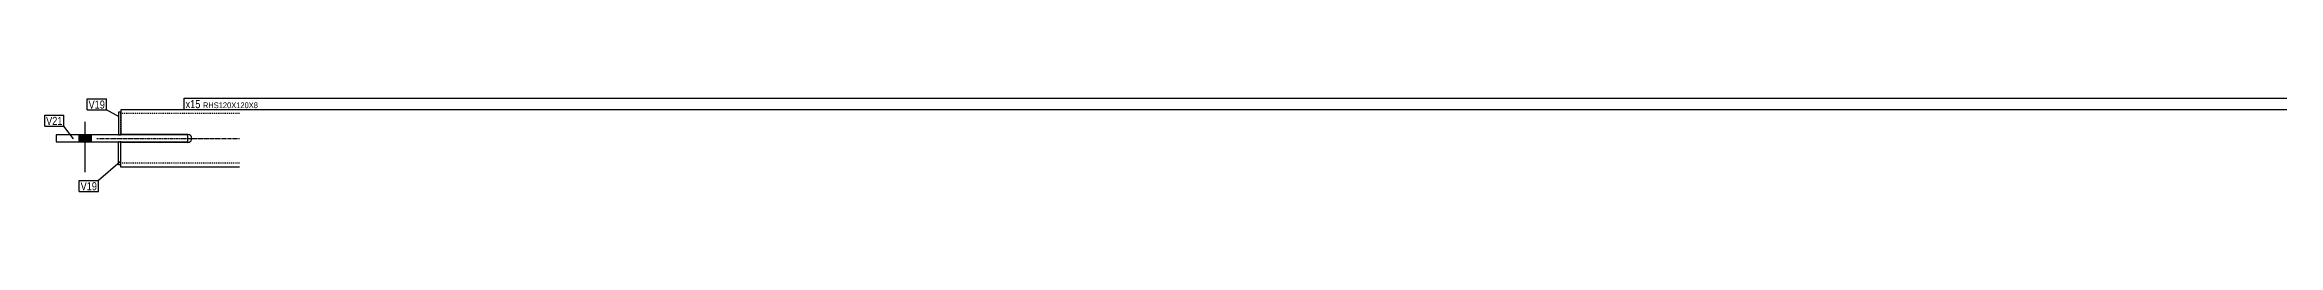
# Model space of a CAD drawing. Header units: millimetres. Extents: x 172 to 25210, y 12 to 522.
# Drawn here: x 172 to 4834, y 12 to 207 of the extents above; entities that cross this region are included whole.
import ezdxf

# ---------------------------------------------------------------- set-up
doc = ezdxf.new("R2010")
doc.units = ezdxf.units.MM
doc.linetypes.add('DXK_LINE_DOT2', pattern=[3.9198, 1.9599, -1.9599])
doc.linetypes.add('DXK_LINE_DOT3', pattern=[5.9187, 2.979, -0.9799, 0.9799, -0.9799])
doc.layers.add('STÅL', color=7, linetype='Continuous')
doc.layers.add('TEKST', color=7, linetype='Continuous')
doc.styles.add('Arial Narrow', font='ARIALN.TTF', dxfattribs={"height": 0.2})

msp = doc.modelspace()

# ---------------------------------------------------------------- hatches: boundary and pattern name
at = {"layer": 'STÅL', "linetype": 'Continuous'}
msp.add_hatch(color=96, dxfattribs=at).paths.add_polyline_path([(243, 115.8), (269, 115.8), (269, 130.8), (243, 130.8)])
msp.add_hatch(color=96, dxfattribs=at).paths.add_polyline_path([(243, 115.8), (269, 115.8), (269, 130.8), (243, 130.8)])

# ---------------------------------------------------------------- linework, layer by layer
at = {"layer": 'STÅL', "color": 96, "linetype": 'Continuous'}
for p, q in [((256, 157.8), (256, 52.8)), ((256, 157.8), (256, 52.8)), ((243, 130.8), (243, 115.8)), ((243, 130.8), (243, 115.8)), ((269, 130.8), (269, 115.8)), ((269, 130.8), (269, 115.8))]:
    msp.add_line(p, q, dxfattribs=at)
at = {"layer": 'STÅL', "color": 2, "linetype": 'Continuous'}
for p, q in [((331, 178.3), (326, 178.3)), ((326, 178.3), (326, 163.3)), ((326, 163.3), (326, 130.8)), ((331, 183.3), (331, 131.8)), ((578.4, 183.3), (331, 183.3)), ((196, 130.8), (196, 115.8)), ((471, 130.8), (196, 130.8)), ((196, 115.8), (471, 115.8)), ((326, 68.3), (326, 115.8)), ((331, 131.8), (331, 130.8)), ((470.5, 131.8), (331, 131.8)), ((331, 114.8), (331, 115.8)), ((331, 83.3), (331, 114.8)), ((470.5, 114.8), (331, 114.8)), ((473.8, 131.1), (470.5, 131.8)), ((470.5, 114.8), (473.8, 115.4)), ((471, 115.8), (471, 130.8)), ((331, 68.3), (326, 68.3)), ((331, 63.3), (331, 83.3)), ((578.4, 63.3), (331, 63.3))]:
    msp.add_line(p, q, dxfattribs=at)
at = {"layer": 'STÅL', "color": 7, "linetype": 'DXK_LINE_DOT2'}
for p, q in [((326, 178.3), (326, 169)), ((331, 131.8), (331, 178.3)), ((578.4, 175.3), (331, 175.3)), ((326, 130.8), (331, 130.8)), ((331, 115.8), (326, 115.8)), ((331, 68.3), (331, 114.8)), ((578.4, 71.3), (331, 71.3)), ((331, 64.8), (331, 68.3))]:
    msp.add_line(p, q, dxfattribs=at)
at = {"layer": 'STÅL', "color": 7, "linetype": 'DXK_LINE_DOT3'}
msp.add_line((281, 123.3), (578.4, 123.3), dxfattribs=at)
at = {"layer": 'STÅL', "color": 2, "linetype": 'Continuous'}
msp.add_arc((470.5, 123.3), 8.5, 292.5, 67.5, dxfattribs=at)

# ---------------------------------------------------------------- wipeouts: each hides what was drawn before it
at = {"color": 0}
msp.add_wipeout([(297.7, 185.7), (297.7, 203.2), (263.6, 203.2), (263.6, 185.7)], dxfattribs=at).dxf.layer = 'TEKST'

# ---------------------------------------------------------------- next in the draw order: wipeouts: each hides what was drawn before it
for points in [[(297.7, 185.7), (297.7, 203.2), (263.6, 203.2), (263.6, 185.7)], [(497, 186.6), (497, 204.1), (466.1, 204.1), (466.1, 186.6)], [(209.1, 151.6), (209.1, 169.1), (175, 169.1), (175, 151.6)], [(281.1, 15), (281.1, 32.5), (247, 32.5), (247, 15)]]:
    msp.add_wipeout(points, dxfattribs=at).dxf.layer = 'TEKST'

# ---------------------------------------------------------------- next in the draw order: linework, layer by layer
at = {"layer": 'TEKST', "color": 7, "linetype": 'Continuous'}
for p, q in [((260.6, 206.2), (300.7, 206.2)), ((260.6, 182.7), (260.6, 206.2)), ((300.7, 182.7), (300.7, 206.2)), ((260.6, 182.7), (300.7, 182.7)), ((327.3, 168.5), (300.7, 182.7))]:
    msp.add_line(p, q, dxfattribs=at)

# ---------------------------------------------------------------- next in the draw order: texts
at = {"layer": 'TEKST', "color": 3, "style": 'Arial Narrow'}
msp.add_text('V19', height=16.7, dxfattribs=at).set_placement((263.6, 185.7))

# ---------------------------------------------------------------- next in the draw order: wipeouts: each hides what was drawn before it
at = {"color": 0}
for points in [[(497, 186.6), (497, 204.1), (466.1, 204.1), (466.1, 186.6)], [(209.1, 151.6), (209.1, 169.1), (175, 169.1), (175, 151.6)], [(281.1, 15), (281.1, 32.5), (247, 32.5), (247, 15)]]:
    msp.add_wipeout(points, dxfattribs=at).dxf.layer = 'TEKST'

# ---------------------------------------------------------------- next in the draw order: linework, layer by layer
at = {"layer": 'TEKST', "color": 7, "linetype": 'Continuous'}
for p, q in [((463.1, 183.6), (463.1, 207.1)), ((172, 172.1), (212.1, 172.1)), ((172, 148.6), (172, 172.1)), ((172, 148.6), (212.1, 148.6)), ((212.1, 148.6), (212.1, 172.1)), ((232, 122.1), (212.1, 148.6)), ((463.4, 183.1), (463.1, 183.6)), ((329.4, 74.5), (284.1, 35.5)), ((244, 35.5), (284.1, 35.5)), ((244, 12), (244, 35.5)), ((244, 12), (284.1, 12)), ((284.1, 12), (284.1, 35.5))]:
    msp.add_line(p, q, dxfattribs=at)

# ---------------------------------------------------------------- next in the draw order: texts
at = {"layer": 'TEKST', "color": 3, "style": 'Arial Narrow'}
for s, p in [('V21', (175, 151.6)), ('V19', (247, 15))]:
    msp.add_text(s, height=16.7, dxfattribs=at).set_placement(p)

# ---------------------------------------------------------------- next in the draw order: wipeouts: each hides what was drawn before it
at = {"color": 0}
msp.add_wipeout([(9102.4, 186.6), (9102.4, 199.1), (502.3, 199.1), (502.3, 186.6)], dxfattribs=at).dxf.layer = 'TEKST'

# ---------------------------------------------------------------- next in the draw order: wipeouts: each hides what was drawn before it
msp.add_wipeout([(9102.4, 186.6), (9102.4, 199.1), (502.3, 199.1), (502.3, 186.6)], dxfattribs=at).dxf.layer = 'TEKST'

# ---------------------------------------------------------------- next in the draw order: linework, layer by layer
at = {"layer": 'TEKST', "color": 7, "linetype": 'Continuous'}
for p, q in [((463.1, 207.1), (9105.4, 207.1)), ((463.1, 183.6), (9105.4, 183.6))]:
    msp.add_line(p, q, dxfattribs=at)

# ---------------------------------------------------------------- next in the draw order: texts
at = {"layer": 'TEKST', "color": 3, "style": 'Arial Narrow'}
for s, height, p in [('x15', 16.7, (466.1, 186.6)), ('RHS120X120X8', 11.93, (502.3, 186.6))]:
    msp.add_text(s, height=height, dxfattribs=at).set_placement(p)

doc.saveas('drawing.dxf')
